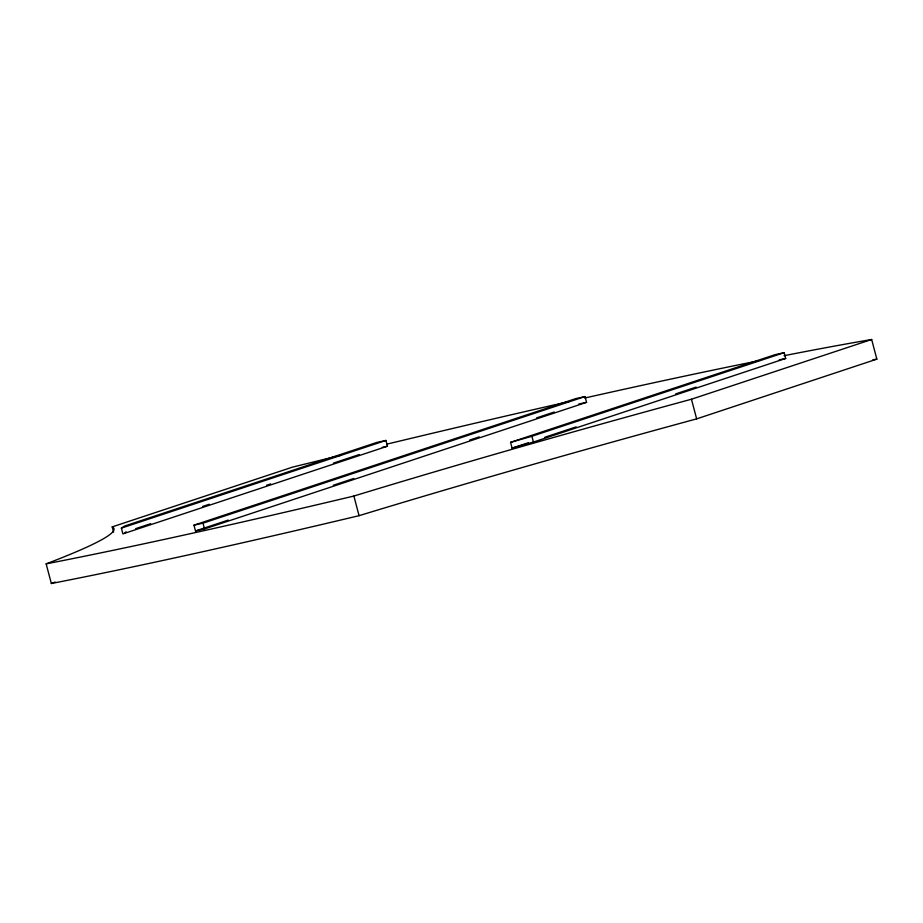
<?xml version="1.0" encoding="UTF-8"?>
<svg xmlns="http://www.w3.org/2000/svg" width="923" height="923" viewBox="0 0 923 923"><rect width="100%" height="100%" fill="white"/><g stroke="black" fill="none" stroke-linecap="round" stroke-linejoin="round"><path stroke-width="1.38" d="M124.974 532.663L126.139 531.821M121.386 528.118L124.617 526.041L376.872 442.429L385.918 440.444L387.452 446.213L122.909 533.898L121.386 528.118L385.918 440.444M784.042 355.701A1057.02 53.476 -14.8 0 1 871.658 339.502L876.85 359.139L696.646 418.869A766.586 38.789 -14.8 0 0 359.059 515.68A876.781 44.362 -14.8 0 1 51.342 583.498L46.15 563.861A766.586 38.789 -14.8 0 0 112.214 526.883L292.418 467.165A1057.02 53.476 -14.8 0 1 341.083 455.224M135.681 528.648L150.68 523.687M202.495 506.508L209.313 504.246M266.585 485.267L270.681 483.917M333.399 463.127L359.312 454.543M193.957 525.164L575.987 398.551L585.032 396.555L586.567 402.336L204.537 528.948L195.491 530.944L193.957 525.164L203.014 523.168L585.032 396.555M195.491 530.944L228.235 520.087M333.284 485.267L353.751 478.495M469.726 440.052L479.279 436.891M536.586 417.888L554.319 412.016M510.569 442.348L775.101 354.663L784.158 352.667L785.681 358.447L533.425 442.059L512.092 448.116L510.569 442.348L531.89 436.279L784.158 352.667M512.092 448.116L528.452 442.694M544.812 437.271L576.183 426.876M675.717 393.89L696.173 387.106M46.15 563.861A876.781 44.362 -14.8 0 0 353.878 496.043A766.586 38.789 -14.8 0 1 691.454 399.221L871.658 339.502M382.272 447.355L387.452 446.213M578.802 404.043L586.567 402.336M779.22 359.878L785.681 358.447M691.454 399.221L696.646 418.869M531.89 436.279L533.425 442.059M353.878 496.043L359.059 515.68M203.014 523.168L204.537 528.948M112.214 526.883L113.598 532.121M386.968 444.125A1057.02 53.476 -14.8 0 1 569.26 401.505M584.721 398.021A1057.02 53.476 -14.8 0 1 757.702 360.951M55.172 582.032A766.586 38.789 -14.8 0 1 51.342 583.498M872.846 359.832A1057.02 53.476 -14.8 0 1 876.85 359.139"/></g></svg>
